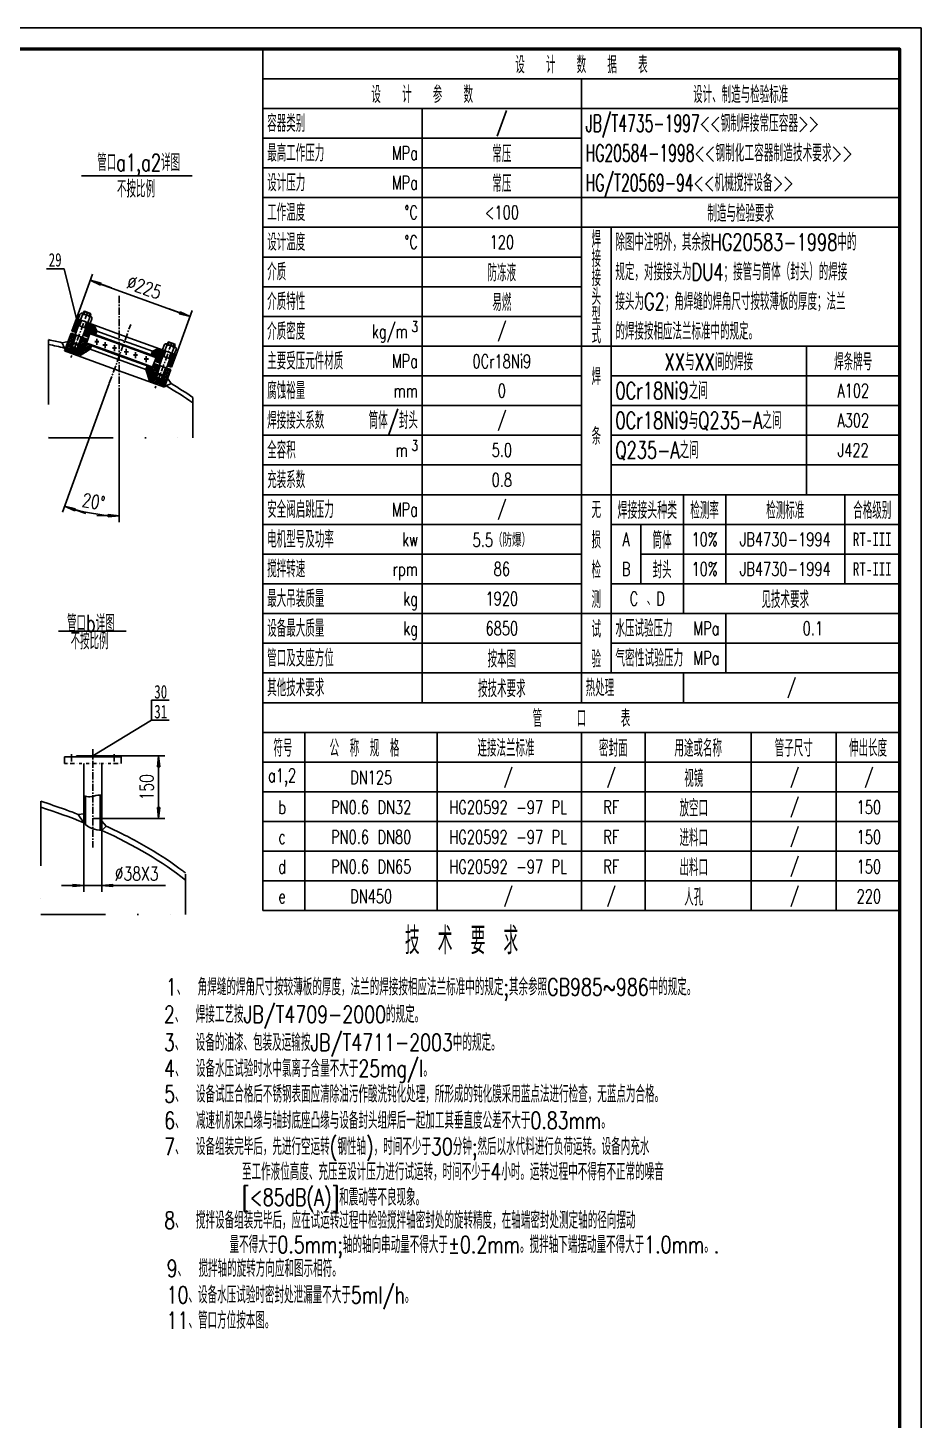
# Model space of a CAD drawing. Header units: millimetres. Extents: x 0 to 6300, y 0 to 8910.
# Drawn here: x 3145 to 6300, y 3989 to 8910 of the extents above; entities that cross this region are included whole.
import ezdxf
from ezdxf.enums import TextEntityAlignment as Align

# ---------------------------------------------------------------- set-up
doc = ezdxf.new("R2010")
doc.units = ezdxf.units.MM
doc.header["$LTSCALE"] = 0.2
doc.linetypes.add('CENTER', pattern=[50.8, 31.75, -6.35, 6.35, -6.35])
doc.linetypes.add('DIVIDE', pattern=[31.75, 12.7, -6.35, 0, -6.35, 0, -6.35])
for name, color, linetype in [('1', 2, 'Continuous'), ('2', 1, 'Continuous'), ('Layer1', 1, 'CENTER'), ('Layer2', 2, 'Continuous'), ('Layer3', 5, 'Continuous'), ('Layer4', 3, 'Continuous')]:
    doc.layers.add(name, color=color, linetype=linetype)
doc.layers.add('粗实线', color=1, linetype='Continuous', lineweight=50)
doc.styles.add('HZ', font='txt.shx', dxfattribs={"width": 0.75, "bigfont": 'gbcbig.shx'})
doc.styles.add('hz1', font='txt.shx', dxfattribs={"bigfont": 'gbcbig.shx'})
doc.dimstyles.new('STANDARD$0', dxfattribs={"dimscale": 15, "dimtxt": 3.2, "dimasz": 0.7, "dimexe": 1.5, "dimexo": 0.05, "dimgap": 1.2, "dimtad": 1, "dimtoh": 1, "dimdec": 0, "dimdsep": 46, "dimtxsty": 'HZ', "dimcen": 0, "dimclrd": 2, "dimclre": 2, "dimclrt": 2, "dimadec": 0, "dimazin": 0, "dimtfac": 1.6, "dimtdec": 0, "dimtmove": 0, "dimatfit": 0, "dimfxl": 0, "dimarcsym": 0})

# ---------------------------------------------------------------- blocks, each defined once
blk = doc.blocks.new('JT')
at = {"layer": '1'}
for p, q in [((-7.55, 0), (0, 0)), ((-3.75, 0.38), (0, 0)), ((-3.75, 0.38), (-3.75, -0.37)), ((-3.75, -0.37), (0, 0))]:
    blk.add_line(p, q, dxfattribs=at)
blk = doc.blocks.new('*D27')
at = {"layer": 'Defpoints', "color": 0}
for p in [(3467.6, 7962.3), (3507.9, 7861.6), (3432.2, 7653.7), (3467.6, 7630.6), (3337.3, 7200.9)]:
    blk.add_point(p, dxfattribs=at)
at = {"layer": 'Layer3', "color": 2, "lineweight": -2}
for p, q in [((3432, 7653), (3266.6, 7198.6)), ((3467.6, 7629.9), (3467.6, 7163.2))]:
    blk.add_line(p, q, dxfattribs=at)
blk.add_arc((3467.6, 7750.8), 565.2, 251.0645, 268.9355, dxfattribs=at)
at = {"layer": 'Layer3', "color": 2, "lineweight": -2, "xscale": 10.5, "yscale": 10.5, "zscale": 10.5}
for p, rotation in [((3274.3, 7219.8), 160.5322583859573), ((3467.6, 7185.7), 359.4677416140437)]:
    blk.add_blockref('JT', p, dxfattribs=dict(at, rotation=rotation))
at = {"layer": 'Layer3', "color": 2, "insert": (3376.8, 7235.6), "char_height": 48, "attachment_point": 5, "rotation": 350, "style": 'HZ'}
blk.add_mtext('20%%d', dxfattribs=at)
blk = doc.blocks.new('*D28')
at = {"layer": 'Defpoints', "color": 0}
for p in [(3374.1, 6337.3), (3374.1, 6115.2), (3606.3, 6115.2)]:
    blk.add_point(p, dxfattribs=at)
at = {"layer": 'Layer3', "color": 2, "lineweight": -2}
for p, q in [((3374.8, 6337.3), (3628.8, 6337.3)), ((3606.3, 6326.8), (3606.3, 6125.7)), ((3374.8, 6115.2), (3628.8, 6115.2))]:
    blk.add_line(p, q, dxfattribs=at)
at = {"layer": 'Layer3', "color": 2, "lineweight": -2, "xscale": 10.5, "yscale": 10.5, "zscale": 10.5}
for p, rotation in [((3606.3, 6337.3), 90), ((3606.3, 6115.2), 270)]:
    blk.add_blockref('JT', p, dxfattribs=dict(at, rotation=rotation))
at = {"layer": 'Layer3', "color": 2, "insert": (3564.3, 6226.3), "char_height": 48, "attachment_point": 5, "rotation": 90, "style": 'HZ'}
blk.add_mtext('150', dxfattribs=at)
blk = doc.blocks.new('*D29')
at = {"layer": 'Defpoints', "color": 0}
for p in [(3342.4, 6100.5), (3405.8, 6073.4), (3405.8, 5878.8)]:
    blk.add_point(p, dxfattribs=at)
at = {"layer": 'Layer3', "color": 2, "lineweight": -2}
for p, q in [((3342.4, 6099.7), (3342.4, 5856.3)), ((3405.8, 6072.6), (3405.8, 5856.3)), ((3331.9, 5878.8), (3321.4, 5878.8)), ((3342.4, 5878.8), (3405.8, 5878.8)), ((3416.3, 5878.8), (3630.8, 5878.8))]:
    blk.add_line(p, q, dxfattribs=at)
at = {"layer": 'Layer3', "color": 2, "lineweight": -2, "xscale": 10.5, "yscale": 10.5, "zscale": 10.5}
blk.add_blockref('JT', (3342.4, 5878.8), dxfattribs=at)
at = {"layer": 'Layer3', "color": 2, "lineweight": -2, "xscale": 10.5, "yscale": 10.5, "zscale": 10.5, "rotation": 180}
blk.add_blockref('JT', (3405.8, 5878.8), dxfattribs=at)
at = {"layer": 'Layer3', "color": 2, "insert": (3528.8, 5920.8), "char_height": 48, "attachment_point": 5, "style": 'HZ'}
blk.add_mtext('%%C38X3', dxfattribs=at)
blk = doc.blocks.new('*D30')
at = {"layer": 'Defpoints', "color": 0}
for p in [(3315.9, 7882.3), (3717.6, 7889.5), (3668.3, 7754.1)]:
    blk.add_point(p, dxfattribs=at)
at = {"layer": 'Layer3', "color": 2, "lineweight": -2}
for p, q in [((3316.2, 7883), (3372.9, 8038.9)), ((3375.1, 8014.1), (3707.7, 7893)), ((3668.6, 7754.8), (3725.3, 7910.6))]:
    blk.add_line(p, q, dxfattribs=at)
at = {"layer": 'Layer3', "color": 2, "lineweight": -2, "xscale": 10.5, "yscale": 10.5, "zscale": 10.5}
for p, rotation in [((3365.2, 8017.7), 159.9999999999998), ((3717.6, 7889.5), 339.9999999999998)]:
    blk.add_blockref('JT', p, dxfattribs=dict(at, rotation=rotation))
at = {"layer": 'Layer3', "color": 2, "insert": (3555.8, 7993), "char_height": 48, "attachment_point": 5, "rotation": 340, "style": 'HZ'}
blk.add_mtext('%%C225', dxfattribs=at)

msp = doc.modelspace()

# ---------------------------------------------------------------- hatches: boundary and pattern name
at = {"layer": 'Layer4', "lineweight": -2}
h = msp.add_hatch(dxfattribs=at)
h.set_pattern_fill('ANSI31', color=256, scale=41.666667, angle=65, style=0)
h.set_pattern_definition([(110, (668.0404, 9099.969), (-4.894232, -1.781355), [])])
h.paths.add_polyline_path([(3384, 7825.6), (3388.5, 7838.2), (3378.6, 7859.5), (3357.4, 7867.2), (3341.5, 7823.4), (3354.8, 7818.5), (3360.5, 7834.2)])
h.paths.add_polyline_path([(3300, 7838.5), (3313.3, 7833.6), (3329.2, 7877.5), (3315.9, 7882.3)])
h.paths.add_polyline_path([(3584.3, 7766.9), (3579.7, 7754.4), (3603.2, 7745.8), (3597.5, 7730.2), (3610.8, 7725.3), (3626.8, 7769.2), (3605.7, 7776.9)])
h.paths.add_polyline_path([(3668.3, 7754.1), (3655, 7758.9), (3639, 7715.1), (3652.3, 7710.2)])
h = msp.add_hatch(dxfattribs=at)
h.set_pattern_fill('ANSI31', color=256, scale=41.666667, angle=155, style=0)
h.set_pattern_definition([(200, (668.0404, 9099.969), (1.781355, -4.894232), [])])
h.paths.add_polyline_path([(3365.2, 7773.9), (3369.7, 7786.5), (3346.2, 7795), (3351.9, 7810.7), (3337, 7816.1), (3327.5, 7789.8), (3322.5, 7776.1), (3307.3, 7773.5), (3301.7, 7758), (3325.6, 7749.3)])
h.paths.add_polyline_path([(3274.3, 7768), (3301.7, 7758), (3307.3, 7773.5), (3297.4, 7785.3), (3302.4, 7798.9), (3312, 7825.2), (3297.1, 7830.6)])
h.paths.add_polyline_path([(3575.4, 7658.4), (3599.3, 7649.7), (3604.9, 7665.2), (3595, 7677), (3600, 7690.6), (3609.6, 7716.9), (3594.7, 7722.3), (3589, 7706.7), (3565.5, 7715.2), (3560.9, 7702.7)])
h.paths.add_polyline_path([(3620.1, 7667.8), (3604.9, 7665.2), (3599.3, 7649.7), (3626.7, 7639.7), (3649.5, 7702.4), (3634.6, 7707.8), (3625, 7681.5)])

# ---------------------------------------------------------------- linework, layer by layer
at = {"ltscale": 4}
for p, q in [((3315.9, 7882.3), (3300, 7838.5)), ((3336.8, 7893.5), (3302.4, 7798.9)), ((3329.2, 7877.5), (3313.3, 7833.6)), ((3315.9, 7882.3), (3492.1, 7818.2)), ((3328.4, 7896.6), (3322.3, 7880)), ((3361.9, 7884.4), (3327.5, 7789.8)), ((3335, 7901.6), (3368.5, 7889.4)), ((3342.1, 7907.9), (3339.2, 7900.1)), ((3342.1, 7907.9), (3344.2, 7908.9)), ((3342.1, 7907.9), (3367.1, 7898.8)), ((3344.2, 7908.9), (3366.1, 7900.9)), ((3367.1, 7898.8), (3364.3, 7891)), ((3370.4, 7881.3), (3364.3, 7864.7)), ((3366.1, 7900.9), (3367.1, 7898.8)), ((3297.1, 7830.6), (3274.3, 7768)), ((3297.1, 7830.6), (3356.6, 7809)), ((3300, 7838.5), (3314.8, 7833)), ((3323.9, 7857.9), (3349, 7848.8)), ((3357.4, 7867.2), (3341.5, 7823.4)), ((3360.5, 7834.2), (3354.8, 7818.5)), ((3364, 7829.3), (3356.6, 7809)), ((3359.3, 7831), (3480.7, 7786.9)), ((3360.5, 7834.2), (3481.8, 7790)), ((3378.6, 7859.5), (3388.5, 7838.2)), ((3388.5, 7838.2), (3382.8, 7822.5)), ((3388.5, 7838.2), (3486.4, 7802.5)), ((3265.2, 7797.2), (3286.7, 7802)), ((3265.2, 7797.2), (3274, 7778.4)), ((3302.4, 7798.9), (3297.4, 7785.3)), ((3297.4, 7785.3), (3307.3, 7773.5)), ((3297.4, 7785.3), (3322.5, 7776.1)), ((3305.2, 7793.9), (3301.5, 7783.8)), ((3302.4, 7798.9), (3305.2, 7793.9)), ((3302.4, 7798.9), (3327.5, 7789.8)), ((3305.2, 7793.9), (3313.7, 7790.8)), ((3307.3, 7773.5), (3322.5, 7776.1)), ((3322.1, 7787.8), (3313.7, 7790.8)), ((3322.1, 7787.8), (3318.4, 7777.6)), ((3322.1, 7787.8), (3327.5, 7789.8)), ((3327.5, 7789.8), (3322.5, 7776.1)), ((3339.9, 7823.9), (3359.5, 7816.8)), ((3346.2, 7795), (3351.9, 7810.7)), ((3346.2, 7795), (3467.6, 7750.8)), ((3347.4, 7798.2), (3468.7, 7754)), ((3352.1, 7796.4), (3356.6, 7809)), ((3365.2, 7773.9), (3370.9, 7789.6)), ((3602.1, 7742.7), (3480.7, 7786.9)), ((3603.2, 7745.8), (3481.8, 7790)), ((3584.3, 7766.9), (3486.4, 7802.5)), ((3668.3, 7754.1), (3492.1, 7818.2)), ((3605.7, 7776.9), (3584.3, 7766.9)), ((3634.4, 7785.2), (3600, 7690.6)), ((3626, 7788.3), (3619.9, 7771.7)), ((3659.5, 7776.1), (3625, 7681.5)), ((3666.1, 7781.1), (3632.6, 7793.3)), ((3639.7, 7799.6), (3636.8, 7791.8)), ((3641.8, 7800.6), (3639.7, 7799.6)), ((3664.7, 7790.5), (3639.7, 7799.6)), ((3663.7, 7792.6), (3641.8, 7800.6)), ((3664.7, 7790.5), (3661.9, 7782.7)), ((3664.7, 7790.5), (3663.7, 7792.6)), ((3274.3, 7768), (3450.5, 7703.9)), ((3365.2, 7773.9), (3325.6, 7749.3)), ((3365.2, 7773.9), (3560.9, 7702.7)), ((3589, 7706.7), (3467.6, 7750.8)), ((3590.1, 7709.8), (3468.7, 7754)), ((3584.3, 7766.9), (3578.6, 7751.2)), ((3597.4, 7744.4), (3590, 7724)), ((3612.4, 7724.7), (3592.8, 7731.9)), ((3603.2, 7745.8), (3597.5, 7730.2)), ((3626.8, 7769.2), (3610.8, 7725.3)), ((3646.5, 7740.5), (3621.5, 7749.6)), ((3655, 7758.9), (3639, 7715.1)), ((3668.3, 7754.1), (3652.3, 7710.2)), ((3667.9, 7773), (3661.9, 7756.4)), ((3626.7, 7639.7), (3450.5, 7703.9)), ((3560.9, 7702.7), (3566.6, 7718.3)), ((3560.9, 7702.7), (3575.4, 7658.4)), ((3585.4, 7711.5), (3590, 7724)), ((3589, 7706.7), (3594.7, 7722.3)), ((3649.5, 7702.4), (3590, 7724)), ((3600, 7690.6), (3595, 7677)), ((3604.9, 7665.2), (3595, 7677)), ((3620.1, 7667.8), (3595, 7677)), ((3602.8, 7685.6), (3599.1, 7675.5)), ((3602.8, 7685.6), (3600, 7690.6)), ((3625, 7681.5), (3600, 7690.6)), ((3602.8, 7685.6), (3611.2, 7682.5)), ((3619.7, 7679.5), (3611.2, 7682.5)), ((3619.7, 7679.5), (3616, 7669.3)), ((3625, 7681.5), (3619.7, 7679.5)), ((3625, 7681.5), (3620.1, 7667.8)), ((3649.5, 7702.4), (3626.7, 7639.7)), ((3652.3, 7710.2), (3637.5, 7715.6)), ((3620.1, 7667.8), (3604.9, 7665.2)), ((3650.3, 7652.5), (3632.7, 7644.3)), ((3650.3, 7652.5), (3638.3, 7671.6)), ((3274.1, 6334), (3274.1, 6310.6)), ((3274.1, 6334), (3431.6, 6334)), ((3316.6, 6337.3), (3431.6, 6337.3)), ((3316.6, 6337.3), (3316.6, 6334)), ((3342.4, 6310.6), (3342.4, 6100.5)), ((3405.8, 6073.4), (3405.8, 6310.6)), ((3431.6, 6337.3), (3431.6, 6334)), ((3431.6, 6334), (3474.1, 6334)), ((3474.1, 6334), (3474.1, 6310.6)), ((3348.3, 6194.3), (3348.3, 6094.3)), ((3399.9, 6073.9), (3399.9, 6197.9)), ((3322.2, 6130.1), (3342.4, 6132.7)), ((3342.4, 6100.5), (3322.2, 6130.1)), ((3420.9, 6088.5), (3405.8, 6106.3)), ((3420.9, 6088.5), (3405.8, 6073.4))]:
    msp.add_line(p, q, dxfattribs=at)
at = {"lineweight": 0, "ltscale": 4}
for p, q in [((3328, 7856.5), (3334.9, 7875.4)), ((3343.3, 7898.6), (3346.2, 7906.4)), ((3360.2, 7892.4), (3363.1, 7900.3)), ((3344.9, 7850.3), (3351.8, 7869.3)), ((3305.2, 7793.9), (3316.1, 7823.7)), ((3322.1, 7787.8), (3333, 7817.6)), ((3640.9, 7790.3), (3643.7, 7798.1)), ((3657.8, 7784.1), (3660.6, 7792)), ((3625.5, 7748.1), (3632.4, 7767.1)), ((3642.4, 7742), (3649.3, 7761)), ((3602.8, 7685.6), (3613.6, 7715.4)), ((3619.7, 7679.5), (3630.5, 7709.3))]:
    msp.add_line(p, q, dxfattribs=at)
at = {"linetype": 'DIVIDE', "lineweight": -3, "ltscale": 90}
for p, q in [((3216.9, 7807.9), (3216.9, 7461.2)), ((3727.6, 7603.6), (3727.6, 7461.2)), ((3216.9, 7461.2), (3727.6, 7461.2)), ((3190.2, 6176.6), (3190.2, 5776.6)), ((3701, 5919), (3701, 5776.6)), ((3190.2, 5776.6), (3701, 5776.6))]:
    msp.add_line(p, q, dxfattribs=at)
at = {"lineweight": -2, "ltscale": 4}
for p, q in [((3383, 7803.4), (3383, 7798.4)), ((3388, 7810.8), (3388, 7789.8)), ((3393, 7803.4), (3393, 7798.4)), ((3412.1, 7791.7), (3412.1, 7786.7)), ((3417.1, 7799.1), (3417.1, 7778)), ((3422.1, 7791.7), (3422.1, 7786.7)), ((3445.6, 7781.1), (3445.6, 7776.1)), ((3450.6, 7788.6), (3450.6, 7767.5)), ((3455.6, 7781.1), (3455.6, 7776.1)), ((3492.1, 7775), (3492.1, 7753.9)), ((3487.1, 7767.5), (3487.1, 7762.5)), ((3497.1, 7767.5), (3497.1, 7762.5)), ((3520, 7756.4), (3520, 7751.4)), ((3525, 7763.8), (3525, 7742.7)), ((3530, 7756.4), (3530, 7751.4)), ((3557.8, 7742.1), (3557.8, 7737.1)), ((3562.8, 7749.6), (3562.8, 7728.5)), ((3567.8, 7742.1), (3567.8, 7737.1))]:
    msp.add_line(p, q, dxfattribs=at)
at = {"linetype": 'DIVIDE', "ltscale": 4}
msp.add_line((3274.1, 6310.6), (3474.1, 6310.6), dxfattribs=at)
msp.add_lwpolyline([(0, 0), (6300, 0), (6300, 8910), (0, 8910)], close=True)
at = {"ltscale": 0.05}
for centre, major_axis, ratio, start_param, end_param in [((3332.6, 7895.1), (-2.39, -6.57), 0.644054, 1.570796, 4.712389), ((3349.4, 7889), (-12.5, 4.6), 0.524025, 3.141593, 6.283185), ((3366.1, 7882.9), (-2.39, -6.57), 0.644054, 1.570796, 4.712389), ((2767.6, 7252.9), (-1183.3, 0), 0.507042, 4.278376, 4.322943), ((2767.6, 7252.9), (-1166.7, 0), 0.5, 4.263396, 4.317073), ((2767.6, 7252.9), (-1166.7, 0), 0.5, 10.029098, 10.160273), ((2767.6, 7252.9), (-1183.3, 0), 0.507042, 10.049204, 10.153624)]:
    msp.add_ellipse(centre, major_axis=major_axis, ratio=ratio, start_param=start_param, end_param=end_param, dxfattribs=at)
at = {"ltscale": 0.05, "extrusion": (0, 0, -1)}
for centre, major_axis, ratio, start_param, end_param in [((3630.2, 7786.7), (-2.39, -6.57), 0.644054, 1.570796, 4.712389), ((3646.9, 7780.6), (12.5, -4.6), 0.524025, 3.141593, 6.283185), ((3663.7, 7774.5), (-2.39, -6.57), 0.644054, 1.570796, 4.712389)]:
    msp.add_ellipse(centre, major_axis=major_axis, ratio=ratio, start_param=start_param, end_param=end_param, dxfattribs=at)
for start_param, end_param in [(0.887955, 1.00075), (0.562128, 0.837934)]:
    msp.add_ellipse((2290.8, 5454), major_axis=(1666.7, 0), ratio=0.5, start_param=start_param, end_param=end_param)
for points in [[(3274, 7778.4), (3275.3, 7776.8), (3277.3, 7776.2)], [(3628.7, 7645.2), (3630, 7643.9), (3632.7, 7644.3)]]:
    msp.add_spline(points, degree=3)
for points, knots in [([(3322.2, 6130.1), (3307.3, 6135.9), (3292.3, 6141.5), (3248.7, 6157.3), (3219.8, 6167.2), (3190.2, 6176.6)], [0.90902732, 0.90902732, 0.90902732, 0.90902732, 0.94258756, 0.94258756, 1.00505711, 1.00505711, 1.00505711, 1.00505711]), ([(3342.4, 6196.3), (3349.4, 6193.6), (3365.7, 6189.6), (3387.2, 6198.6), (3401.2, 6198), (3405.8, 6197.4)], [9.371264, 9.371264, 9.371264, 9.371264, 22.598238, 39.887142, 48.356734, 48.356734, 48.356734, 48.356734]), ([(3342.4, 6100.5), (3350, 6091.2), (3370.9, 6077.9), (3394.3, 6074.2), (3405.8, 6073.4)], [0, 0, 0, 0, 21.50389, 42.204967, 42.204967, 42.204967, 42.204967]), ([(3701, 5923.6), (3698.1, 5925.8), (3695.2, 5928), (3655.1, 5958.2), (3614.6, 5985.2), (3527.6, 6036.4), (3481.2, 6060.6), (3428.3, 6085.1), (3424.6, 6086.8), (3420.9, 6088.5)], [0.5757211, 0.5757211, 0.5757211, 0.5757211, 0.5849958, 0.5849958, 0.7041931, 0.7041931, 0.8233903, 0.8233903, 0.8324071, 0.8324071, 0.8324071, 0.8324071])]:
    msp.add_open_spline(points, degree=3, knots=knots)
at = {"layer": '1'}
for p, q in [((5100, 8730), (5100, 6525)), ((4537.5, 8625), (4537.5, 6525)), ((3975, 8520), (5100, 8520)), ((3975, 8415), (5100, 8415)), ((3975, 8310), (6225, 8310)), ((3975, 8205), (6225, 8205)), ((5205, 8205), (5205, 6630)), ((3975, 8100), (5100, 8100)), ((3975, 7995), (5100, 7995)), ((3975, 7890), (5100, 7890)), ((3975, 7785), (6225, 7785)), ((5895, 7785), (5895, 7260)), ((3975, 7680), (5100, 7680)), ((5205, 7680), (6225, 7680)), ((3975, 7575), (5100, 7575)), ((5205, 7575), (6225, 7575)), ((3975, 7470), (5100, 7470)), ((5205, 7470), (6225, 7470)), ((3975, 7365), (5100, 7365)), ((5205, 7365), (6225, 7365)), ((3975, 7260), (6225, 7260)), ((5460, 7260), (5460, 6840)), ((5610, 7260), (5610, 6945)), ((6030, 7260), (6030, 6945)), ((3975, 7155), (5100, 7155)), ((5205, 7155), (6225, 7155)), ((5310, 7155), (5310, 6945)), ((3975, 7050), (5100, 7050)), ((5310, 7050), (6225, 7050)), ((3975, 6945), (5100, 6945)), ((5205, 6945), (6225, 6945)), ((5205, 6945), (6225, 6945)), ((3975, 6840), (6225, 6840)), ((5610, 6840), (5610, 6630)), ((3975, 6735), (5100, 6735)), ((5205, 6735), (6225, 6735)), ((5205, 6735), (6225, 6735)), ((3975, 6630), (6225, 6630)), ((5460, 6630), (5460, 6525)), ((4123.1, 5790), (4123.1, 6420)), ((4589.9, 5790), (4589.9, 6420)), ((5100, 5790), (5100, 6420)), ((5325, 5790), (5325, 6420)), ((5700, 5790), (5700, 6420)), ((6000, 5790), (6000, 6420)), ((6225, 6315), (3975, 6315)), ((6225, 6210), (3975, 6210)), ((6225, 6105), (3975, 6105)), ((6225, 6000), (3975, 6000)), ((6225, 5895), (3975, 5895))]:
    msp.add_line(p, q, dxfattribs=at)
at = {"layer": '2'}
for p, q in [((3975, 8835), (3975, 5790)), ((3975, 8835), (6225, 8835)), ((6225, 8835), (6225, 5790)), ((3975, 8730), (6225, 8730)), ((3975, 8625), (6225, 8625)), ((3975, 6525), (6225, 6525)), ((3975, 6420), (6225, 6420)), ((6225, 5790), (3975, 5790))]:
    msp.add_line(p, q, dxfattribs=at)
at = {"layer": 'Layer1', "ltscale": 4}
for p, q in [((3467.6, 7962.3), (3467.6, 7630.6)), ((3355.2, 7904.9), (3296.9, 7744.7)), ((3432.2, 7653.7), (3507.9, 7861.6)), ((3652.8, 7796.6), (3594.4, 7636.4)), ((3374.1, 6360.2), (3374.1, 6013.1)), ((3299.1, 6342.7), (3299.1, 6303.5)), ((3449.1, 6342.7), (3449.1, 6303.5))]:
    msp.add_line(p, q, dxfattribs=at)
at = {"layer": 'Layer2', "lineweight": -2, "ltscale": 4}
for p, q in [((3334, 8387.1), (3725.5, 8387.1)), ((3253.2, 6777.4), (3491.9, 6777.4))]:
    msp.add_line(p, q, dxfattribs=at)
at = {"layer": 'Layer3', "color": 1, "lineweight": -2, "ltscale": 4}
for p, q in [((3273.3, 8058), (3210.8, 8058)), ((3581.7, 6533.4), (3644.2, 6533.4)), ((3581.7, 6463.3), (3644.2, 6463.3))]:
    msp.add_line(p, q, dxfattribs=at)
at = {"layer": 'Layer3', "lineweight": -2, "ltscale": 4}
for p, q in [((3318.8, 7872.6), (3273.3, 8058)), ((3374.1, 6337.3), (3581.7, 6463.3))]:
    msp.add_line(p, q, dxfattribs=at)
at = {"layer": 'Layer3'}
msp.add_line((3581.7, 6463.3), (3581.7, 6533.4), dxfattribs=at)
at = {"layer": '粗实线'}
msp.add_lwpolyline([(375, 75), (6225, 75), (6225, 8835), (375, 8835)], close=True, dxfattribs=at)

# ---------------------------------------------------------------- texts
at = {"layer": '1', "style": 'hz1'}
for s, height, width, p in [('设  计  数  据  表', 60, 0.7, (5100, 8782.5)), ('设  计  参  数', 60, 0.7, (4537.5, 8677.5)), ('设计、制造与检验标准', 60, 0.7, (5662.5, 8677.5)), ('/', 60, 0.7, (4818.8, 8572.5)), ('常压', 60, 0.7, (4818.8, 8467.5)), ('常压', 60, 0.7, (4818.8, 8362.5)), ('<100', 48, 0.7, (4818.8, 8257.5)), ('制造与检验要求', 60, 0.7, (5662.5, 8257.5)), ('120', 48, 0.7, (4818.8, 8152.5)), ('焊', 60, 0.7, (5152.5, 8165)), ('接', 60, 0.7, (5152.5, 8097.5)), ('防冻液', 60, 0.7, (4818.8, 8047.5)), ('接', 60, 0.7, (5152.5, 8030)), ('易燃', 60, 0.7, (4818.8, 7942.5)), ('头', 60, 0.7, (5152.5, 7962.5)), ('型', 60, 0.7, (5152.5, 7895)), ('/', 48, 0.7, (4818.8, 7837.5)), ('式', 60, 0.7, (5152.5, 7827.5)), ('0Cr18Ni9', 48, 0.7, (4818.8, 7732.5)), ('XX与XX间的焊接', 60, 0.7, (5550, 7732.5)), ('焊条牌号', 60, 0.7, (6060, 7732.5)), ('焊', 60, 0.7, (5152.5, 7680)), ('0', 48, 0.7, (4818.8, 7627.5)), ('A102', 48, 0.7, (6060, 7627.5)), ('/', 48, 0.7, (4818.8, 7522.5)), ('A302', 48, 0.7, (6060, 7522.5)), ('条', 60, 0.7, (5152.5, 7470)), ('5.0', 48, 0.7, (4818.8, 7417.5)), ('J422', 48, 0.7, (6060, 7417.5)), ('0.8', 48, 0.7, (4818.8, 7312.5)), ('/', 48, 0.7, (4818.8, 7207.5)), ('无', 60, 0.7, (5152.5, 7207.5)), ('焊接接头种类', 60, 0.65, (5332.5, 7207.5)), ('检测率', 60, 0.7, (5535, 7207.5)), ('检测标准', 60, 0.7, (5820, 7207.5)), ('合格级别', 60, 0.7, (6127.5, 7207.5)), ('损', 60, 0.7, (5152.5, 7102.5)), ('筒体', 60, 0.7, (5385, 7102.5)), ('5.5（防爆）', 48, 0.7, (4818.8, 7102.5)), ('A', 48, 0.7, (5257.5, 7102.5)), ('10%', 48, 0.7, (5535, 7102.5)), ('JB4730-1994', 48, 0.7, (5820, 7102.5)), ('86', 48, 0.7, (4818.8, 6997.5)), ('检', 60, 0.7, (5152.5, 6997.5)), ('B', 48, 0.7, (5257.5, 6997.5)), ('封头', 60, 0.7, (5385, 6997.5)), ('10%', 48, 0.7, (5535, 6997.5)), ('JB4730-1994', 48, 0.7, (5820, 6997.5)), ('1920', 48, 0.7, (4818.8, 6892.5)), ('测', 60, 0.7, (5152.5, 6892.5)), ('C 、D', 48, 0.7, (5332.5, 6892.5)), ('见技术要求', 60, 0.7, (5820, 6892.5)), ('6850', 48, 0.7, (4818.8, 6787.5)), ('试', 60, 0.7, (5152.5, 6787.5)), ('0.1', 48, 0.7, (5917.5, 6787.5)), ('按本图', 60, 0.7, (4818.8, 6682.5)), ('验', 60, 0.7, (5152.5, 6682.5)), ('按技术要求', 60, 0.7, (4818.8, 6577.5)), ('/', 48, 0.7, (5842.5, 6577.5)), ('管   口   表', 60, 0.7, (5100, 6472.5)), ('符号', 60, 0.7, (4045.5, 6367.5)), ('公 称 规 格', 60, 0.7, (4333.7, 6367.5)), ('连接法兰标准', 60, 0.7, (4833.6, 6367.5)), ('密封面', 60, 0.7, (5212.5, 6367.5)), ('用途或名称', 60, 0.7, (5512.5, 6367.5)), ('管子尺寸', 60, 0.7, (5850, 6367.5)), ('伸出长度', 60, 0.7, (6112.5, 6367.5)), ('a1,2', 48, 0.7, (4042.6, 6260.6)), ('DN125', 48, 0.7, (4357.3, 6260.6)), ('/', 48, 0.7, (4841.2, 6260.6)), ('/', 48, 0.7, (5205.2, 6260.6)), ('视镜', 60, 0.7, (5496.8, 6260.6)), ('/', 48, 0.7, (5852.9, 6260.6)), ('/', 48, 0.7, (6115.4, 6260.6)), ('b', 48, 0.7, (4042.6, 6155.6)), ('PN0.6 DN32', 48, 0.7, (4357.3, 6155.6)), ('HG20592 -97 PL', 48, 0.7, (4841.2, 6155.6)), ('RF', 48, 0.7, (5205.2, 6155.6)), ('放空口', 60, 0.7, (5496.8, 6155.6)), ('/', 48, 0.7, (5852.9, 6155.6)), ('150', 48, 0.7, (6115.4, 6155.6)), ('c', 48, 0.7, (4042.6, 6050.6)), ('PN0.6 DN80', 48, 0.7, (4357.3, 6050.6)), ('HG20592 -97 PL', 48, 0.7, (4841.2, 6050.6)), ('RF', 48, 0.7, (5205.2, 6050.6)), ('进料口', 60, 0.7, (5496.8, 6050.6)), ('/', 48, 0.7, (5852.9, 6050.6)), ('150', 48, 0.7, (6115.4, 6050.6)), ('d', 48, 0.7, (4042.6, 5945.6)), ('PN0.6 DN65', 48, 0.7, (4357.3, 5945.6)), ('HG20592 -97 PL', 48, 0.7, (4841.2, 5945.6)), ('RF', 48, 0.7, (5205.2, 5945.6)), ('出料口', 60, 0.7, (5496.8, 5945.6)), ('/', 48, 0.7, (5852.9, 5945.6)), ('150', 48, 0.7, (6115.4, 5945.6)), ('DN450', 48, 0.7, (4357.3, 5840.6)), ('/', 48, 0.7, (4841.2, 5840.6)), ('/', 48, 0.7, (5205.2, 5840.6)), ('人孔', 60, 0.7, (5496.8, 5840.6)), ('/', 48, 0.7, (5852.9, 5840.6)), ('220', 48, 0.7, (6115.4, 5840.6)), ('e', 48, 0.7, (4042.6, 5840.6))]:
    msp.add_text(s, height=height, dxfattribs=dict(at, width=width)).set_placement(p, align=Align.MIDDLE)
for s, width, p in [('JB/T4735-1997<<钢制焊接常压容器>>', 0.6, (5115, 8572.5)), ('容器类别', 0.7, (3990, 8572.5)), ('最高工作压力', 0.7, (3990, 8467.5)), ('HG20584-1998<<钢制化工容器制造技术要求>>', 0.6, (5115, 8467.5)), ('设计压力', 0.7, (3990, 8362.5)), ('HG/T20569-94<<机械搅拌设备>>', 0.6, (5115, 8362.5)), ('工作温度', 0.7, (3990, 8257.5)), ('设计温度', 0.7, (3990, 8152.5)), ('除图中注明外，其余按HG20583-1998中的', 0.7, (5220, 8152.5)), ('介质', 0.7, (3990, 8047.5)), ('规定，对接接头为DU4；接管与筒体（封头）的焊接', 0.7, (5220, 8047.5)), ('介质特性', 0.7, (3990, 7942.5)), ('接头为G2；角焊缝的焊角尺寸按较薄板的厚度；法兰', 0.7, (5220, 7942.5)), ('介质密度', 0.7, (3990, 7837.5)), ('的焊接按相应法兰标准中的规定。', 0.7, (5220, 7837.5)), ('主要受压元件材质', 0.7, (3990, 7732.5)), ('腐蚀裕量', 0.7, (3990, 7627.5)), ('0Cr18Ni9之间', 0.7, (5220, 7627.5)), ('焊接接头系数', 0.7, (3990, 7522.5)), ('0Cr18Ni9与Q235-A之间', 0.7, (5220, 7522.5)), ('全容积', 0.7, (3990, 7417.5)), ('Q235-A之间', 0.7, (5220, 7417.5)), ('充装系数', 0.7, (3990, 7312.5)), ('安全阀启跳压力', 0.7, (3990, 7207.5)), ('电机型号及功率', 0.7, (3990, 7102.5)), ('搅拌转速', 0.7, (3990, 6997.5)), ('最大吊装质量', 0.7, (3990, 6892.5)), ('设备最大质量', 0.7, (3990, 6787.5)), ('水压试验压力', 0.7, (5220, 6787.5)), ('管口及支座方位', 0.7, (3990, 6682.5)), ('气密性试验压力', 0.6, (5220, 6682.5)), ('其他技术要求', 0.7, (3990, 6577.5)), ('热处理', 0.7, (5115, 6577.5))]:
    msp.add_text(s, height=60, dxfattribs=dict(at, width=width)).set_placement(p, align=Align.MIDDLE_LEFT)
at = {"layer": '1', "lineweight": -2, "style": 'hz1', "width": 0.7}
for s, p in [('管口a1,a2详图', (3535.9, 8428)), ('不按比例', (3526.5, 8343.5)), ('管口b详图', (3367, 6808.6)), ('不按比例', (3362.5, 6746.6))]:
    msp.add_text(s, height=60, dxfattribs=at).set_placement(p, align=Align.MIDDLE)
at = {"layer": '1', "style": 'hz1', "width": 0.7}
for s, height, p in [('MPa', 48, (4522.5, 8467.5)), ('MPa', 48, (4522.5, 8362.5)), ('%%DC', 48, (4522.5, 8257.5)), ('%%DC', 48, (4522.5, 8152.5)), ('kg/m', 48, (4486.4, 7837.5)), ('3', 37.5, (4522.5, 7854.1)), ('MPa', 48, (4522.5, 7732.5)), ('mm', 48, (4522.5, 7627.5)), ('筒体/封头', 60, (4522.5, 7522.5)), ('3', 37.5, (4522.5, 7434.1)), ('m', 48, (4486.4, 7417.5)), ('MPa', 48, (4522.5, 7207.5)), ('kw', 48, (4522.5, 7102.5)), ('rpm', 48, (4522.5, 6997.5)), ('kg', 48, (4522.5, 6892.5)), ('kg', 48, (4522.5, 6787.5)), ('MPa', 48, (5587.5, 6787.5)), ('MPa', 48, (5587.5, 6682.5))]:
    msp.add_text(s, height=height, dxfattribs=at).set_placement(p, align=Align.MIDDLE_RIGHT)
at = {"layer": '1', "lineweight": -2, "width": 0.7}
for s, p in [('29', (3241, 8066.2)), ('30', (3613.9, 6539.6)), ('31', (3613.9, 6469.5))]:
    msp.add_text(s, height=48, dxfattribs=at).set_placement(p, align=Align.CENTER)
at = {"layer": '1', "width": 0.7}
for p in [(6127.5, 7102.5), (6127.5, 6997.5)]:
    msp.add_text('RT-III', height=48, dxfattribs=at).set_placement(p, align=Align.MIDDLE)
at = {"layer": '1', "style": 'HZ', "width": 0.75}
for s, height, p in [('技 术 要 求', 96, (4476.5, 5635.9)), ('1、 角焊缝的焊角尺寸按较薄板的厚度，法兰的焊接按相应法兰标准中的规定;其余参照GB985~986中的规定。', 60, (3632.1, 5490.1)), ('2、 焊接工艺按JB/T4709-2000的规定。', 60, (3625.1, 5393.3)), ('3、 设备的油漆、包装及运输按JB/T4711-2003中的规定。', 60, (3625.1, 5294.2)), ('4、 设备水压试验时水中氯离子含量不大于25mg/l。', 60, (3626, 5202.2)), ('5、 设备试压合格后不锈钢表面应清除油污作酸洗钝化处理，所形成的钝化膜采用蓝点法进行检查，无蓝点为合格。', 60, (3626, 5111.7)), ('6、 减速机机架凸缘与轴封底座凸缘与设备封头组焊后一起加工其垂直度公差不大于0.83mm。', 60, (3626, 5018.5)), ('7、 设备组装完毕后，先进行空运转(钢性轴)，时间不少于30分钟;然后以水代料进行负荷运转。设备内充水', 60, (3626, 4926.1)), ('        至工作液位高度、充压至设计压力进行试运转，时间不少于4小时。运转过程中不得有不正常的噪音', 60, (3552.2, 4837.1)), ('        [<85dB(A)]和震动等不良现象。', 60, (3552.2, 4747)), ('8、 搅拌设备组装完毕后，应在试运转过程中检验搅拌轴密封处的旋转精度，在轴端密封处测定轴的径向摆动', 60, (3626, 4665.8)), ('      量不得大于0.5mm;轴的轴向串动量不得大于%%p0.2mm。搅拌轴下端摆动量不得大于1.0mm。.', 60, (3595.6, 4579.6)), ('9、 搅拌轴的旋转方向应和图示相符。', 60, (3634.8, 4495.4)), ('10、设备水压试验时密封处泄漏量不大于5ml/h。', 60, (3634.8, 4402)), ('11、管口方位按本图。', 60, (3634.8, 4312))]:
    msp.add_text(s, height=height, dxfattribs=at).set_placement(p)

# ---------------------------------------------------------------- dimensions: what is measured, and where the dimension line sits
at = {"layer": 'Layer3'}
dim = msp.add_aligned_dim(p1=(3315.9, 7882.3), p2=(3668.3, 7754.1), distance=144.1, text='%%C225', dimstyle='STANDARD$0', override={"dimblk1": 'JT', "dimblk2": 'JT', "dimsah": 1}, dxfattribs=at)
dim.commit()
dim.dimension.update_dxf_attribs({"geometry": '*D30', "text_midpoint": (3555.8, 7993)})
dim = msp.add_angular_dim_2l(base=(3337.3, 7200.9), line1=((3467.6, 7962.3), (3467.6, 7630.6)), line2=((3432.2, 7653.7), (3507.9, 7861.6)), text='20%%d', dimstyle='STANDARD$0', override={"dimblk1": 'JT', "dimblk2": 'JT', "dimsah": 1}, dxfattribs=at)
dim.commit()
dim.dimension.update_dxf_attribs({"geometry": '*D27', "text_midpoint": (3376.8, 7235.6)})
dim = msp.add_linear_dim(base=(3606.3, 6115.2), p1=(3374.1, 6337.3), p2=(3374.1, 6115.2), angle=90, text='150', dimstyle='STANDARD$0', override={"dimblk1": 'JT', "dimblk2": 'JT', "dimsah": 1}, dxfattribs=at)
dim.commit()
dim.dimension.update_dxf_attribs({"geometry": '*D28', "text_midpoint": (3564.3, 6226.3)})
dim = msp.add_linear_dim(base=(3405.8, 5878.8), p1=(3342.4, 6100.5), p2=(3405.8, 6073.4), text='%%C38X3', dimstyle='STANDARD$0', override={"dimblk1": 'JT', "dimblk2": 'JT', "dimsah": 1}, dxfattribs=at)
dim.commit()
dim.dimension.update_dxf_attribs({"geometry": '*D29', "text_midpoint": (3528.8, 5920.8)})

doc.saveas('drawing.dxf')
